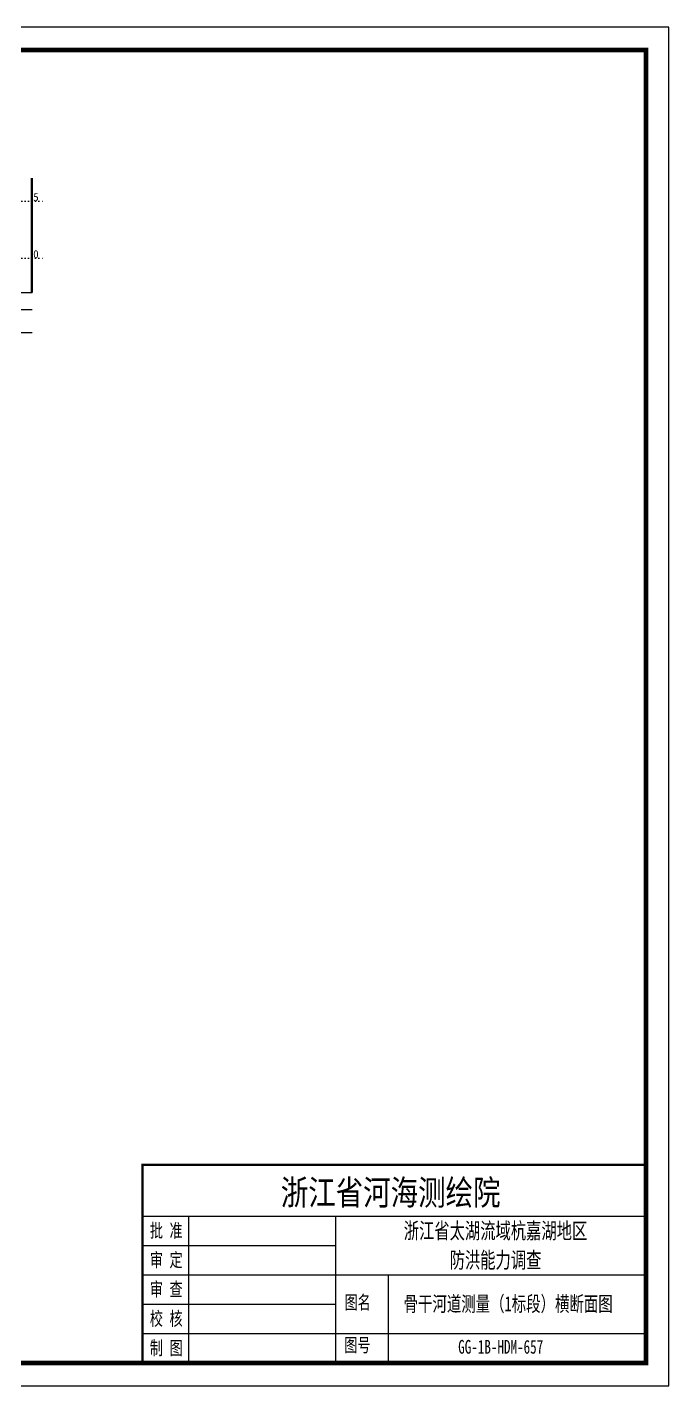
# Model space of a CAD drawing. Header units: millimetres. Extents: x 519117 to 522689, y 3371934 to 3372232.
# Drawn here: x 522098.4 to 522238.6, y 3371934.7 to 3372231.7 of the extents above; entities that cross this region are included whole.
import ezdxf
from ezdxf.enums import TextEntityAlignment as Align

# ---------------------------------------------------------------- set-up
doc = ezdxf.new("R2010")
doc.units = ezdxf.units.MM
doc.header["$LTSCALE"] = 0.4
doc.header["$MEASUREMENT"] = 0
doc.linetypes.add('X4', pattern=[1.6, 0, -1.6])
for name, color, linetype in [('TEXT', 7, 'Continuous'), ('zdm1', 5, 'Continuous'), ('图框', 7, 'Continuous')]:
    doc.layers.add(name, color=color, linetype=linetype)
doc.styles.add('HDM', font='仿宋_GB2312.ttf')
doc.styles.add('tk2', font='SimSun.ttf', dxfattribs={"width": 0.8})

msp = doc.modelspace()

# ---------------------------------------------------------------- linework, layer by layer
at = {"lineweight": 100, "const_width": 0.5}
msp.add_lwpolyline([(522233.61, 3371982.99), (522123.61, 3371982.99), (522123.61, 3371939.71), (522233.61, 3371939.71), (522233.61, 3371982.99)], dxfattribs=at)
at = {"layer": 'TEXT', "color": 0}
for p, q in [((522123.61, 3371971.79, 0), (522233.61, 3371971.79, 0)), ((522133.69, 3371971.79, 0), (522133.69, 3371946.13, 0)), ((522165.78, 3371971.79, 0), (522165.78, 3371946.13, 0)), ((522123.61, 3371965.38, 0), (522165.78, 3371965.38, 0)), ((522123.61, 3371958.96, 0), (522165.78, 3371958.96, 0)), ((522165.78, 3371958.96, 0), (522233.61, 3371958.96, 0)), ((522177.26, 3371958.96, 0), (522177.26, 3371939.71, 0)), ((522123.61, 3371952.54, 0), (522165.78, 3371952.54, 0)), ((522123.61, 3371946.13, 0), (522233.61, 3371946.13, 0)), ((522133.69, 3371946.13, 0), (522133.69, 3371939.71, 0)), ((522165.78, 3371946.13, 0), (522165.78, 3371939.71, 0))]:
    msp.add_line(p, q, dxfattribs=at)
at = {"layer": 'zdm1', "linetype": 'Continuous'}
for p, q in [((522099.36, 3372173.71), (522099.36, 3372198.71)), ((522099.61, 3372173.71), (522099.61, 3372198.71)), ((521884.19, 3372173.71), (522099.49, 3372173.71)), ((521872.94, 3372169.96), (522099.49, 3372169.96)), ((521872.94, 3372164.96), (522099.49, 3372164.96))]:
    msp.add_line(p, q, dxfattribs=at)
at = {"layer": 'zdm1', "linetype": 'X4'}
for p, q in [((521880.44, 3372193.71), (522101.99, 3372193.71)), ((521880.44, 3372181.21), (522101.99, 3372181.21))]:
    msp.add_line(p, q, dxfattribs=at)
at = {"layer": 'zdm1', "linetype": 'Continuous', "flags": 128}
for points in [[(522099.49, 3372196.21, 0.25, 0.25, 0), (522099.49, 3372198.71, 0.25, 0.25, 0)], [(522099.49, 3372191.21, 0.25, 0.25, 0), (522099.49, 3372193.71, 0.25, 0.25, 0)], [(522099.49, 3372186.21, 0.25, 0.25, 0), (522099.49, 3372188.71, 0.25, 0.25, 0)], [(522099.49, 3372181.21, 0.25, 0.25, 0), (522099.49, 3372183.71, 0.25, 0.25, 0)], [(522099.49, 3372176.21, 0.25, 0.25, 0), (522099.49, 3372178.71, 0.25, 0.25, 0)]]:
    msp.add_lwpolyline(points, format="xyseb", dxfattribs=at)
at = {"layer": '图框', "flags": 128}
msp.add_lwpolyline([(521818.61, 3371934.71), (522238.61, 3371934.71), (522238.61, 3372231.71), (521818.61, 3372231.71)], close=True, dxfattribs=at)
at = {"layer": '图框', "const_width": 1, "flags": 128}
msp.add_lwpolyline([(521843.61, 3371939.71), (522233.61, 3371939.71), (522233.61, 3372226.71), (521843.61, 3372226.71)], close=True, dxfattribs=at)

# ---------------------------------------------------------------- texts
at = {"layer": 'TEXT', "color": 7, "ltscale": 8, "style": 'tk2'}
for tag, p, s, height, width in [('浙江省河海测绘院', (522153.83, 3371974.22, 0), '（单位名称）', 5.5, 0.8), ('批 准', (522125.23, 3371967.16, 0), '批准', 3, 0.7), ('审 定', (522125.23, 3371960.74, 0), '审定', 3, 0.7), ('审 查', (522125.23, 3371954.33, 0), '审 查', 3, 0.7), ('图名', (522167.77, 3371951.45, 0), '审查', 3, 0.7), ('校 核', (522125.23, 3371947.91, 0), '校 核', 3, 0.7), ('图号', (522167.72, 3371942.13, 0), '图号', 3, 0.7), ('制 图', (522125.23, 3371941.49, 0), '制 图', 3, 0.7)]:
    msp.add_attdef(tag, p, s, height=height, dxfattribs=dict(at, width=width))
at = {"layer": 'TEXT', "color": 0, "style": 'tk2', "width": 0.7}
for tag, text, height, p in [('浙江省太湖流域杭嘉湖地区', '浙江省太湖流域杭嘉湖地区', 3.5, (522200.75, 3371968.61, -206.67)), ('防洪能力调查', '防洪能力调查', 3.5, (522200.75, 3371962.21, -206.67)), ('骨干河道测量（1标段）横断面图', '骨干河道测量（1标段）横断面图', 3.3, (522203.51, 3371952.64, -206.67)), ('GG-1B-HDM-657', 'GG-1B-HDM-001', 3, (522201.88, 3371943.24, -206.67))]:
    msp.add_attdef(tag, text=text, height=height, dxfattribs=at).set_placement(p, align=Align.MIDDLE_CENTER)
at = {"layer": 'zdm1', "linetype": 'Continuous', "style": 'HDM'}
for s, p in [('5', (522099.74, 3372193.71)), ('0', (522099.74, 3372181.21))]:
    msp.add_text(s, height=1.75, dxfattribs=at).set_placement(p)

doc.saveas('drawing.dxf')
